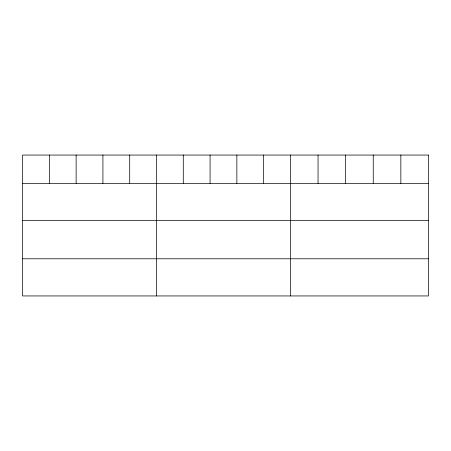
<?xml version="1.0" encoding="UTF-8"?>
<svg xmlns="http://www.w3.org/2000/svg" width="451" height="451" viewBox="0 0 451 451"><rect width="100%" height="100%" fill="white"/><g stroke="black" fill="none" stroke-linecap="round" stroke-linejoin="round"><path stroke-width="0.68" d="M22.55 183.354L428.45 183.354M22.55 220.511L428.45 220.511M22.55 258.784L428.45 258.784M400.849 155.059L400.849 183.354M373.248 155.059L373.248 183.354M345.646 155.059L345.646 183.354M318.045 155.059L318.045 183.354M290.444 155.059L290.444 295.941M263.655 155.059L263.655 183.354M236.865 155.059L236.865 183.354M210.076 155.059L210.076 183.354M183.286 155.059L183.286 183.354M156.497 155.059L156.497 295.941M129.708 155.059L129.708 183.354M102.918 155.059L102.918 183.354M76.129 155.059L76.129 183.354M49.339 155.059L49.339 183.354M428.45 155.059L22.55 155.059L22.55 295.941L428.45 295.941L428.45 155.059"/></g></svg>
